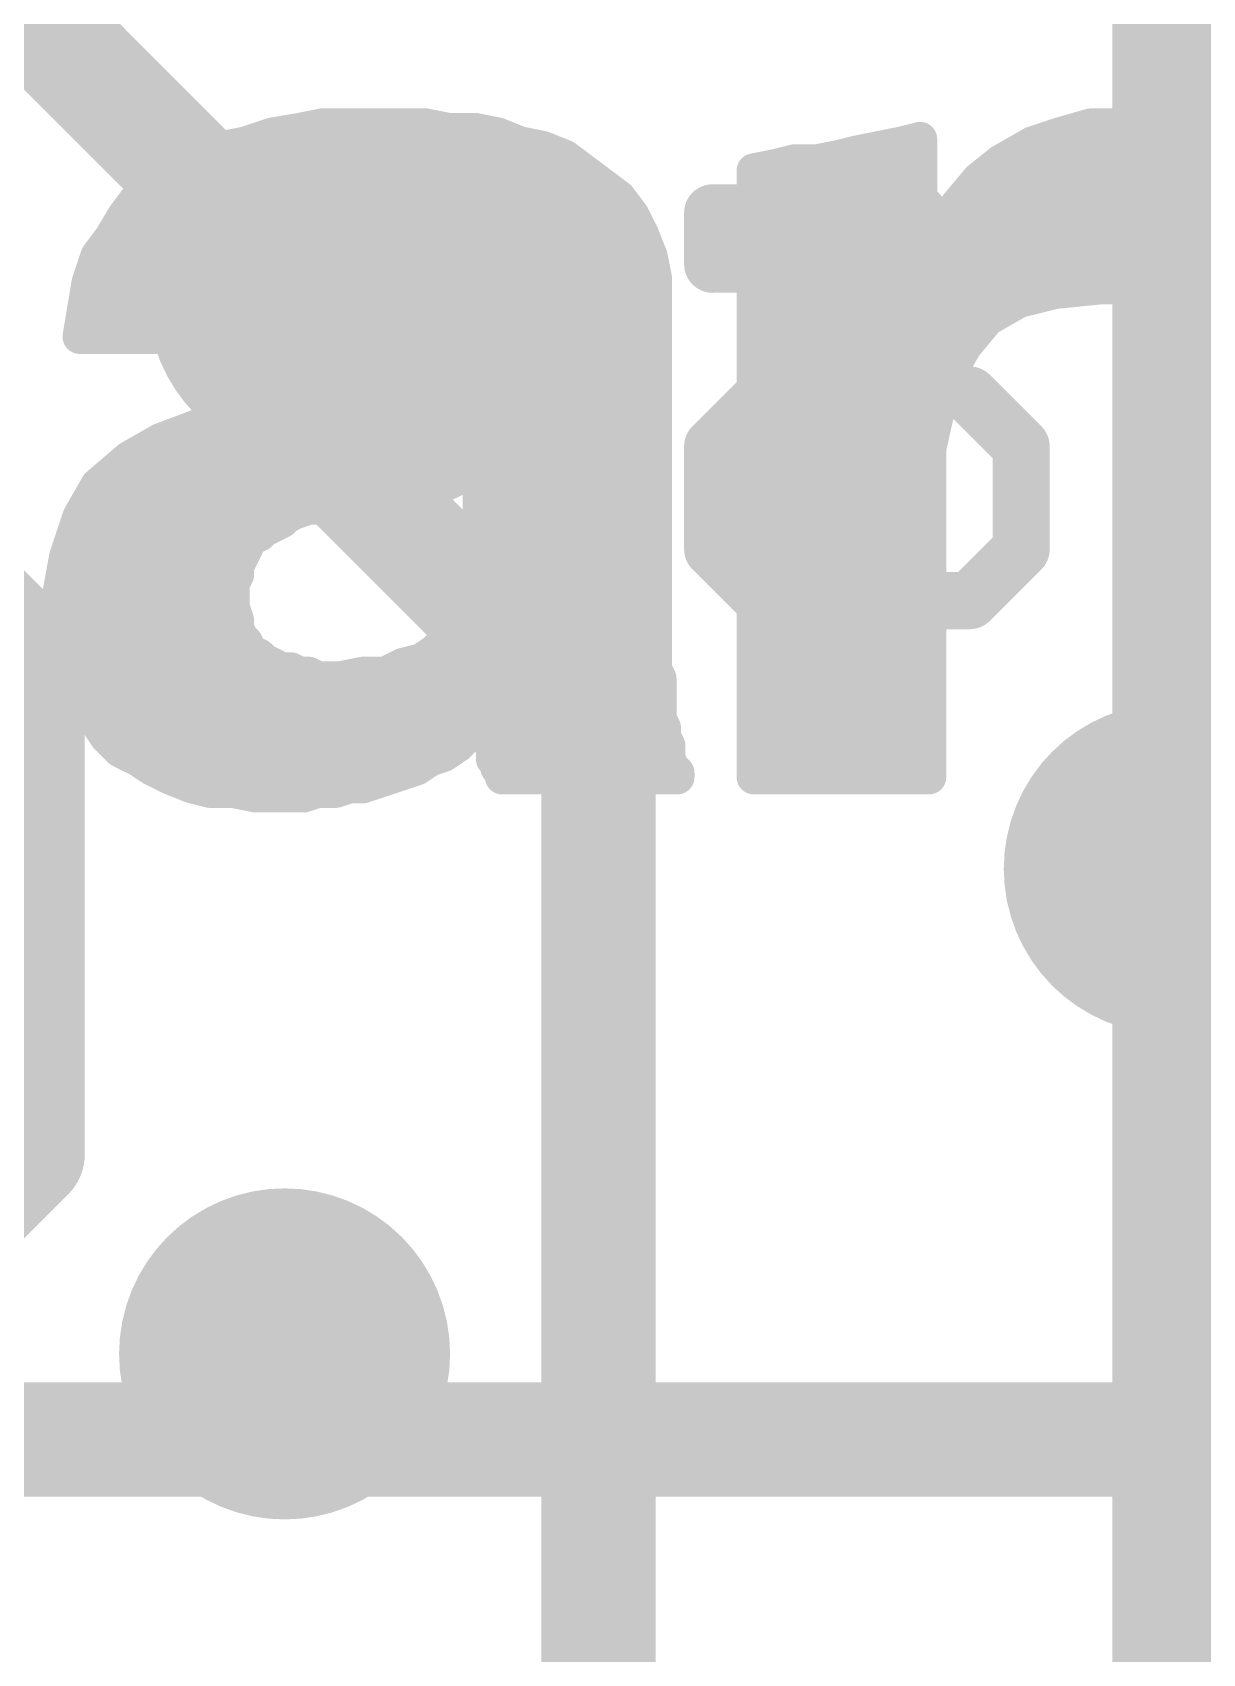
# Model space of a CAD drawing. Extents: x -0.5 to 61.7, y -0.1 to 16.6.
# Drawn here: x 37.158 to 39.762, y 4.921 to 8.528 of the extents above; entities that cross this region are included whole.
import ezdxf

# ---------------------------------------------------------------- set-up
doc = ezdxf.new("R2010")
doc.units = 0
for name, color, linetype in [('1', 12, 'CONTINUOUS'), ('16', 132, 'CONTINUOUS'), ('18', 110, 'CONTINUOUS'), ('21', 41, 'CONTINUOUS'), ('22', 40, 'CONTINUOUS')]:
    doc.layers.add(name, color=color, linetype=linetype)

# ---------------------------------------------------------------- blocks, each defined once
blk = doc.blocks.new('ROUNDV')
at = {"const_width": 0.5}
blk.add_lwpolyline([(0, -0.25, 1), (0, 0.25, 1), (0, -0.25)], format="xyb", dxfattribs=at)

msp = doc.modelspace()

# ---------------------------------------------------------------- linework, layer by layer
at = {"layer": '1', "const_width": 0.254}
for points in [[(39.6875, 12.065), (39.6875, 6.6675)], [(36.5125, 9.2075), (37.7825, 7.9375)], [(40.64, 5.3975), (32.385, 5.3975)]]:
    msp.add_lwpolyline(points, dxfattribs=at)
at = {"layer": '1', "const_width": 0.127}
for points in [[(37.7376, 7.8926, 1), (37.8274, 7.9824)], [(39.624, 6.6675, 1), (39.751, 6.6675)]]:
    msp.add_lwpolyline(points, format="xyb", dxfattribs=at)
at = {"layer": '16', "const_width": 0.254}
for points in [[(37.7825, 7.9375), (37.7825, 7.62)], [(37.7825, 7.62), (38.4175, 6.985)], [(36.9888, 7.3025), (37.1475, 7.1438)], [(37.1475, 7.1438), (37.1475, 6.0325)], [(38.4175, 6.985), (38.4175, 4.7625)], [(39.6875, 6.6675), (39.6875, 4.2545)], [(37.1475, 6.0325), (36.195, 5.08)]]:
    msp.add_lwpolyline(points, dxfattribs=at)
at = {"layer": '16', "const_width": 0.127}
for points in [[(37.846, 7.9375, 1), (37.719, 7.9375)], [(37.8274, 7.6649, 1), (37.7376, 7.5751)], [(37.719, 7.62, 1), (37.846, 7.62)], [(37.211, 7.1438, 1), (37.084, 7.1438)], [(37.1026, 7.0988, 1), (37.1924, 7.1887)], [(38.481, 6.985, 1), (38.354, 6.985)], [(38.3726, 6.9401, 1), (38.4624, 7.0299)], [(39.751, 6.6675, 1), (39.624, 6.6675)], [(37.1924, 5.9876, 1), (37.1026, 6.0774)], [(37.084, 6.0325, 1), (37.211, 6.0325)]]:
    msp.add_lwpolyline(points, format="xyb", dxfattribs=at)
at = {"layer": '21', "const_width": 0.0762}
for points in [[(37.633, 8.2809), (37.693, 8.3009)], [(37.693, 8.3009), (37.7529, 8.3109)], [(37.7223, 8.3058), (38.1684, 8.3058)], [(37.7529, 8.3109), (37.803, 8.3209)], [(37.803, 8.3209), (38.0329, 8.3209)], [(38.0329, 8.3209), (38.083, 8.3109)], [(38.083, 8.3109), (38.1429, 8.3109)], [(38.1429, 8.3109), (38.193, 8.3009)], [(38.193, 8.3009), (38.243, 8.2809)], [(39.383, 8.2809), (39.443, 8.3009)], [(39.443, 8.3009), (39.513, 8.3209)], [(39.4601, 8.3058), (39.673, 8.3058)], [(39.513, 8.3209), (39.653, 8.3209)], [(39.653, 8.3209), (39.663, 8.3109)], [(39.663, 8.3109), (39.673, 8.3109)], [(39.673, 8.3109), (39.673, 7.9509)], [(37.5329, 8.2509), (37.583, 8.2709)], [(37.583, 8.2709), (37.633, 8.2809)], [(38.243, 8.2809), (38.293, 8.2709)], [(38.293, 8.2709), (38.343, 8.2509)], [(38.953, 8.2509), (38.993, 8.2609)], [(38.993, 8.2609), (39.043, 8.2709)], [(39.043, 8.2709), (39.093, 8.2809)], [(39.093, 8.2809), (39.133, 8.2909)], [(39.133, 8.2909), (39.133, 8.0209)], [(39.313, 8.2409), (39.383, 8.2809)], [(37.483, 8.2209), (37.5329, 8.2509)], [(37.4975, 8.2296), (38.3713, 8.2296)], [(38.343, 8.2509), (38.383, 8.2209)], [(38.763, 8.2209), (38.813, 8.2309)], [(38.8065, 8.2296), (39.133, 8.2296)], [(38.813, 8.2309), (38.8529, 8.2409)], [(38.8529, 8.2409), (38.903, 8.2409)], [(38.903, 8.2409), (38.953, 8.2509)], [(39.263, 8.2009), (39.313, 8.2409)], [(39.2988, 8.2296), (39.673, 8.2296)], [(37.3929, 8.1609), (37.433, 8.1909)], [(37.433, 8.1909), (37.483, 8.2209)], [(38.383, 8.2209), (38.423, 8.1909)], [(38.423, 8.1909), (38.4629, 8.1609)], [(38.763, 8.0509), (38.763, 8.2209)], [(39.2129, 8.1409), (39.263, 8.2009)], [(37.363, 8.1209), (37.3929, 8.1609)], [(37.3873, 8.1534), (38.4686, 8.1534)], [(38.4629, 8.1609), (38.493, 8.1209)], [(38.763, 8.1534), (39.133, 8.1534)], [(39.2234, 8.1534), (39.673, 8.1534)], [(37.333, 8.0709), (37.363, 8.1209)], [(38.493, 8.1209), (38.513, 8.0809)], [(39.173, 8.0909), (39.2129, 8.1409)], [(37.3367, 8.0772), (38.5144, 8.0772)], [(38.513, 8.0809), (38.5329, 8.0309)], [(38.763, 8.0772), (39.133, 8.0772)], [(39.133, 8.0209), (39.173, 8.0909)], [(39.1651, 8.0772), (39.673, 8.0772)], [(37.303, 8.0309), (37.333, 8.0709)], [(37.803, 8.0509), (37.7829, 8.0409)], [(37.8229, 8.0609), (37.803, 8.0509)], [(38.0029, 8.0609), (37.8229, 8.0609)], [(38.023, 8.0509), (38.0029, 8.0609)], [(38.043, 8.0509), (38.023, 8.0509)], [(38.063, 8.0409), (38.043, 8.0509)], [(38.763, 6.8709), (38.763, 8.0509)], [(37.2829, 7.9709), (37.303, 8.0309)], [(37.723, 8.0109), (37.7129, 8.0009)], [(37.743, 8.0209), (37.723, 8.0109)], [(37.763, 8.0309), (37.743, 8.0209)], [(37.7829, 8.0409), (37.763, 8.0309)], [(38.083, 8.0309), (38.063, 8.0409)], [(38.1029, 8.0209), (38.083, 8.0309)], [(38.113, 8.0009), (38.1029, 8.0209)], [(38.5329, 8.0309), (38.543, 7.9809)], [(37.273, 7.9109), (37.2829, 7.9709)], [(37.293, 8.001), (37.7131, 8.001)], [(37.683, 7.9709), (37.673, 7.9509)], [(37.693, 7.9809), (37.683, 7.9709)], [(37.7129, 8.0009), (37.693, 7.9809)], [(38.1129, 8.001), (38.5389, 8.001)], [(38.123, 7.9909), (38.113, 8.0009)], [(38.133, 7.9709), (38.123, 7.9909)], [(38.1429, 7.9509), (38.133, 7.9709)], [(38.543, 7.9809), (38.543, 7.1109)], [(38.763, 8.001), (39.673, 8.001)], [(37.673, 7.9509), (37.663, 7.9209)], [(38.153, 7.9309), (38.1429, 7.9509)], [(39.433, 7.9509), (39.3529, 7.9309)], [(39.5329, 7.9609), (39.433, 7.9509)], [(39.6429, 7.9609), (39.5329, 7.9609)], [(39.663, 7.9509), (39.6429, 7.9609)], [(39.673, 7.9509), (39.663, 7.9509)], [(37.263, 7.8509), (37.273, 7.9109)], [(37.2753, 7.9248), (37.6643, 7.9248)], [(37.663, 7.9209), (37.653, 7.9009)], [(37.653, 7.9009), (37.653, 7.8509)], [(38.153, 7.8209), (38.153, 7.9309)], [(38.153, 7.9248), (38.543, 7.9248)], [(38.763, 7.9248), (39.3423, 7.9248)], [(39.3529, 7.9309), (39.2829, 7.8909)], [(39.2829, 7.8909), (39.233, 7.8309)], [(37.653, 7.8509), (37.263, 7.8509)], [(38.153, 7.8486), (38.543, 7.8486)], [(38.763, 7.8486), (39.2477, 7.8486)], [(39.233, 7.8309), (39.193, 7.7609)], [(38.123, 7.7809), (38.153, 7.8209)], [(38.0729, 7.7509), (38.123, 7.7809)], [(38.1088, 7.7724), (38.543, 7.7724)], [(38.763, 7.7724), (39.1995, 7.7724)], [(39.193, 7.7609), (39.173, 7.6909)], [(37.943, 7.7109), (38.013, 7.7309)], [(38.013, 7.7309), (38.0729, 7.7509)], [(37.6029, 7.6709), (37.693, 7.6809)], [(37.693, 7.6809), (37.7829, 7.6909)], [(37.773, 7.4709), (37.693, 7.6809)], [(37.693, 7.6809), (37.773, 7.4709)], [(37.7829, 7.6909), (37.873, 7.7009)], [(37.8306, 7.6962), (37.9466, 7.6962)], [(37.873, 7.7009), (37.943, 7.7109)], [(37.943, 7.7109), (37.993, 7.5109)], [(37.993, 7.5109), (37.943, 7.7109)], [(37.9466, 7.6962), (38.543, 7.6962)], [(38.763, 7.6962), (39.1745, 7.6962)], [(39.173, 7.6909), (39.153, 7.6009)], [(37.443, 7.6209), (37.523, 7.6509)], [(37.523, 7.6509), (37.6029, 7.6709)], [(37.373, 7.5809), (37.443, 7.6209)], [(37.4414, 7.62), (37.7161, 7.62)], [(37.7161, 7.62), (37.9657, 7.62)], [(37.9657, 7.62), (38.543, 7.62)], [(38.763, 7.62), (39.1572, 7.62)], [(37.303, 7.5209), (37.373, 7.5809)], [(39.153, 7.6009), (39.153, 6.8709)], [(37.3297, 7.5438), (37.7452, 7.5438)], [(37.7452, 7.5438), (37.9847, 7.5438)], [(37.9847, 7.5438), (38.1359, 7.5438)], [(38.113, 7.5409), (38.093, 7.5309)], [(38.133, 7.5409), (38.113, 7.5409)], [(38.1429, 7.5509), (38.133, 7.5409)], [(38.153, 7.5609), (38.1429, 7.5509)], [(38.153, 7.3309), (38.153, 7.5609)], [(38.153, 7.5438), (38.543, 7.5438)], [(38.763, 7.5438), (39.153, 7.5438)], [(37.263, 7.4509), (37.303, 7.5209)], [(37.953, 7.5009), (37.923, 7.4909)], [(37.973, 7.5009), (37.953, 7.5009)], [(37.993, 7.5109), (37.973, 7.5009)], [(38.0329, 7.5109), (37.993, 7.5109)], [(38.053, 7.5209), (38.0329, 7.5109)], [(38.0729, 7.5209), (38.053, 7.5209)], [(38.093, 7.5309), (38.0729, 7.5209)], [(37.2725, 7.4676), (37.763, 7.4676)], [(37.773, 7.4709), (37.743, 7.4609)], [(37.793, 7.4709), (37.773, 7.4709)], [(37.813, 7.4809), (37.793, 7.4709)], [(37.8529, 7.4809), (37.813, 7.4809)], [(37.883, 7.4909), (37.8529, 7.4809)], [(37.923, 7.4909), (37.883, 7.4909)], [(38.153, 7.4676), (38.543, 7.4676)], [(38.763, 7.4676), (39.153, 7.4676)], [(37.233, 7.3609), (37.263, 7.4509)], [(37.693, 7.4309), (37.673, 7.4209)], [(37.7129, 7.4409), (37.693, 7.4309)], [(37.723, 7.4509), (37.7129, 7.4409)], [(37.743, 7.4609), (37.723, 7.4509)], [(37.6429, 7.4009), (37.633, 7.3809)], [(37.663, 7.4109), (37.6429, 7.4009)], [(37.673, 7.4209), (37.663, 7.4109)], [(37.2129, 7.2509), (37.233, 7.3609)], [(37.2431, 7.3914), (37.6382, 7.3914)], [(37.623, 7.3609), (37.613, 7.3409)], [(37.633, 7.3809), (37.623, 7.3609)], [(38.153, 7.3914), (38.543, 7.3914)], [(38.763, 7.3914), (39.153, 7.3914)], [(37.613, 7.3209), (37.6029, 7.3009)], [(37.613, 7.3409), (37.613, 7.3209)], [(38.1429, 7.3009), (38.153, 7.3309)], [(37.2246, 7.3152), (37.6101, 7.3152)], [(37.6029, 7.3009), (37.6029, 7.2509)], [(38.133, 7.2809), (38.1429, 7.3009)], [(38.1477, 7.3152), (38.543, 7.3152)], [(38.763, 7.3152), (39.153, 7.3152)], [(37.223, 7.2009), (37.2129, 7.2509)], [(37.6029, 7.2509), (37.613, 7.2209)], [(38.113, 7.2209), (38.123, 7.2509)], [(38.123, 7.2509), (38.133, 7.2809)], [(37.2153, 7.239), (37.6069, 7.239)], [(37.613, 7.2209), (37.613, 7.2009)], [(38.093, 7.2009), (38.113, 7.2209)], [(38.119, 7.239), (38.543, 7.239)], [(38.763, 7.239), (39.153, 7.239)], [(37.223, 7.1509), (37.223, 7.2009)], [(37.613, 7.2009), (37.623, 7.1809)], [(37.623, 7.1809), (37.633, 7.1709)], [(38.0729, 7.1709), (38.093, 7.2009)], [(37.223, 7.1628), (37.637, 7.1628)], [(37.243, 7.1109), (37.223, 7.1509)], [(37.633, 7.1709), (37.6429, 7.1509)], [(37.6429, 7.1509), (37.663, 7.1409)], [(37.663, 7.1409), (37.673, 7.1309)], [(38.023, 7.1309), (38.053, 7.1509)], [(38.053, 7.1509), (38.0729, 7.1709)], [(38.0648, 7.1628), (38.543, 7.1628)], [(38.763, 7.1628), (39.153, 7.1628)], [(37.2529, 7.0609), (37.243, 7.1109)], [(37.673, 7.1309), (37.693, 7.1209)], [(37.693, 7.1209), (37.7129, 7.1109)], [(37.7129, 7.1109), (37.733, 7.1109)], [(37.733, 7.1109), (37.7529, 7.1009)], [(37.943, 7.1009), (37.983, 7.1209)], [(37.983, 7.1209), (38.023, 7.1309)], [(38.543, 7.1109), (38.553, 7.0909)], [(37.2478, 7.0866), (38.553, 7.0866)], [(37.7529, 7.1009), (37.773, 7.1009)], [(37.773, 7.1009), (37.793, 7.0909)], [(37.793, 7.0909), (37.843, 7.0909)], [(37.843, 7.0909), (37.8929, 7.1009)], [(37.8929, 7.1009), (37.943, 7.1009)], [(38.553, 7.0909), (38.553, 7.0009)], [(38.763, 7.0866), (39.153, 7.0866)], [(37.273, 7.0309), (37.2529, 7.0609)], [(37.303, 6.9909), (37.273, 7.0309)], [(37.2883, 7.0104), (38.1726, 7.0104)], [(38.173, 7.0109), (38.153, 6.9809)], [(38.173, 6.9509), (38.173, 7.0109)], [(38.173, 7.0104), (38.553, 7.0104)], [(38.553, 7.0009), (38.563, 6.9809)], [(38.763, 7.0104), (39.153, 7.0104)], [(37.3229, 6.9609), (37.303, 6.9909)], [(37.3529, 6.9309), (37.3229, 6.9609)], [(38.123, 6.9609), (38.1029, 6.9409)], [(38.153, 6.9809), (38.123, 6.9609)], [(38.563, 6.9809), (38.563, 6.9609)], [(38.563, 6.9609), (38.5729, 6.9409)], [(37.3497, 6.9342), (38.0929, 6.9342)], [(37.3929, 6.9109), (37.3529, 6.9309)], [(38.1029, 6.9409), (38.0729, 6.9209)], [(38.183, 6.9409), (38.173, 6.9509)], [(38.183, 6.9109), (38.183, 6.9409)], [(38.183, 6.9342), (38.5729, 6.9342)], [(38.5729, 6.9409), (38.5729, 6.9109)], [(38.763, 6.9342), (39.153, 6.9342)], [(37.423, 6.8909), (37.3929, 6.9109)], [(37.4629, 6.8709), (37.423, 6.8909)], [(38.013, 6.8909), (37.983, 6.8809)], [(38.043, 6.9109), (38.013, 6.8909)], [(38.0729, 6.9209), (38.043, 6.9109)], [(38.193, 6.9009), (38.183, 6.9109)], [(38.193, 6.8909), (38.193, 6.9009)], [(38.203, 6.8809), (38.193, 6.8909)], [(38.5729, 6.9109), (38.583, 6.8909)], [(38.583, 6.8909), (38.593, 6.8809)], [(37.513, 6.8509), (37.4629, 6.8709)], [(37.4952, 6.858), (37.9143, 6.858)], [(37.553, 6.8409), (37.513, 6.8509)], [(37.863, 6.8509), (37.833, 6.8409)], [(37.8929, 6.8509), (37.863, 6.8509)], [(37.923, 6.8609), (37.8929, 6.8509)], [(37.953, 6.8709), (37.923, 6.8609)], [(37.983, 6.8809), (37.953, 6.8709)], [(38.203, 6.8709), (38.203, 6.8809)], [(38.593, 6.8709), (38.203, 6.8709)], [(38.593, 6.8809), (38.593, 6.8709)], [(39.153, 6.8709), (38.763, 6.8709)], [(37.6029, 6.8409), (37.553, 6.8409)], [(37.653, 6.8309), (37.6029, 6.8409)], [(37.763, 6.8309), (37.653, 6.8309)], [(37.793, 6.8409), (37.763, 6.8309)], [(37.833, 6.8409), (37.793, 6.8409)]]:
    msp.add_lwpolyline(points, dxfattribs=at)
at = {"layer": '21', "const_width": 0.0381}
for points in [[(37.6898, 8.3197, 1), (37.6961, 8.2821)], [(37.699, 8.2828, 1), (37.6869, 8.319)], [(37.7223, 8.3248, 1), (37.7223, 8.2867)], [(37.7492, 8.3296, 1), (37.7567, 8.2922)], [(37.7561, 8.2921, 1), (37.7498, 8.3297)], [(37.803, 8.3399, 1), (37.803, 8.3018)], [(37.8067, 8.3022, 1), (37.7992, 8.3396)], [(38.0367, 8.3396, 1), (38.0292, 8.3022)], [(38.0329, 8.3018, 1), (38.0329, 8.3399)], [(38.083, 8.33, 1), (38.083, 8.2919)], [(38.0792, 8.2922, 1), (38.0867, 8.3296)], [(38.1467, 8.3296, 1), (38.1392, 8.2922)], [(38.1429, 8.2919, 1), (38.1429, 8.33)], [(38.1684, 8.2867, 1), (38.1684, 8.3248)], [(38.2, 8.3186, 1), (38.1859, 8.2832)], [(38.1892, 8.2822, 1), (38.1967, 8.3196)], [(39.4377, 8.3192, 1), (39.4482, 8.2826)], [(39.449, 8.2828, 1), (39.4369, 8.319)], [(39.4601, 8.3248, 1), (39.4601, 8.2867)], [(39.513, 8.3399, 1), (39.513, 8.3018)], [(39.5182, 8.3026, 1), (39.5077, 8.3392)], [(39.6664, 8.3344, 1), (39.6395, 8.3074)], [(39.663, 8.33, 1), (39.663, 8.2919)], [(39.6495, 8.2974, 1), (39.6764, 8.3244)], [(39.653, 8.3018, 1), (39.653, 8.3399)], [(39.692, 8.3109, 1), (39.6539, 8.3109)], [(39.673, 8.2919, 1), (39.673, 8.33)], [(39.673, 8.2867, 1), (39.673, 8.3248)], [(37.5792, 8.2896, 1), (37.5867, 8.2522)], [(37.59, 8.2532, 1), (37.5759, 8.2886)], [(37.6269, 8.299, 1), (37.639, 8.2628)], [(37.6367, 8.2622, 1), (37.6292, 8.2996)], [(38.2467, 8.2996, 1), (38.2392, 8.2622)], [(38.2359, 8.2632, 1), (38.25, 8.2986)], [(38.3, 8.2886, 1), (38.2859, 8.2532)], [(38.2892, 8.2522, 1), (38.2967, 8.2896)], [(38.9892, 8.2796, 1), (38.9967, 8.2422)], [(38.9976, 8.2424, 1), (38.9883, 8.2794)], [(39.0392, 8.2896, 1), (39.0467, 8.2522)], [(39.0467, 8.2522, 1), (39.0392, 8.2896)], [(39.0883, 8.2994, 1), (39.0976, 8.2624)], [(39.0967, 8.2622, 1), (39.0892, 8.2996)], [(39.152, 8.2909, 1), (39.1139, 8.2909)], [(39.1376, 8.2724, 1), (39.1283, 8.3094)], [(39.3769, 8.299, 1), (39.389, 8.2628)], [(39.3924, 8.2644, 1), (39.3735, 8.2974)], [(37.4975, 8.2486, 1), (37.4975, 8.2105)], [(37.5259, 8.2686, 1), (37.54, 8.2332)], [(37.5428, 8.2346, 1), (37.5231, 8.2672)], [(38.3544, 8.2661, 1), (38.3315, 8.2357)], [(38.3359, 8.2332, 1), (38.35, 8.2686)], [(38.3713, 8.2105, 1), (38.3713, 8.2486)], [(38.8065, 8.2486, 1), (38.8065, 8.2105)], [(38.8083, 8.2494, 1), (38.8176, 8.2124)], [(38.8167, 8.2122, 1), (38.8092, 8.2496)], [(38.8529, 8.2599, 1), (38.8529, 8.2218)], [(38.8576, 8.2224, 1), (38.8483, 8.2594)], [(38.8992, 8.2596, 1), (38.9067, 8.2222)], [(38.903, 8.2218, 1), (38.903, 8.2599)], [(38.9483, 8.2694, 1), (38.9576, 8.2324)], [(38.9567, 8.2322, 1), (38.9492, 8.2696)], [(39.133, 8.2105, 1), (39.133, 8.2486)], [(39.2988, 8.2486, 1), (39.2988, 8.2105)], [(39.3035, 8.2574, 1), (39.3224, 8.2244)], [(39.3249, 8.226, 1), (39.301, 8.2558)], [(39.673, 8.2105, 1), (39.673, 8.2486)], [(37.4231, 8.2072, 1), (37.4428, 8.1746)], [(37.4444, 8.1757, 1), (37.4215, 8.2061)], [(37.4731, 8.2372, 1), (37.4928, 8.2046)], [(37.4928, 8.2046, 1), (37.4731, 8.2372)], [(38.3944, 8.2361, 1), (38.3715, 8.2057)], [(38.3715, 8.2057, 1), (38.3944, 8.2361)], [(38.4344, 8.2061, 1), (38.4115, 8.1757)], [(38.4115, 8.1757, 1), (38.4344, 8.2061)], [(38.782, 8.2209, 1), (38.7439, 8.2209)], [(38.7592, 8.2396, 1), (38.7667, 8.2022)], [(39.251, 8.2158, 1), (39.2749, 8.186)], [(39.2776, 8.1887, 1), (39.2483, 8.2131)], [(37.3873, 8.1724, 1), (37.3873, 8.1343)], [(37.3815, 8.1761, 1), (37.4044, 8.1457)], [(37.4082, 8.1495, 1), (37.3777, 8.1723)], [(38.4782, 8.1723, 1), (38.4477, 8.1495)], [(38.4515, 8.1457, 1), (38.4744, 8.1761)], [(38.4686, 8.1343, 1), (38.4686, 8.1724)], [(38.763, 8.1724, 1), (38.763, 8.1343)], [(39.133, 8.1343, 1), (39.133, 8.1724)], [(39.2234, 8.1724, 1), (39.2234, 8.1343)], [(39.673, 8.1343, 1), (39.673, 8.1724)], [(37.3793, 8.1111, 1), (37.3466, 8.1307)], [(38.51, 8.1294, 1), (38.4759, 8.1124)], [(39.1983, 8.1531, 1), (39.2276, 8.1287)], [(39.2278, 8.129, 1), (39.1981, 8.1528)], [(37.3367, 8.0963, 1), (37.3367, 8.0582)], [(37.3477, 8.1323, 1), (37.3782, 8.1095)], [(38.4777, 8.1095, 1), (38.5082, 8.1323)], [(38.5306, 8.088, 1), (38.4953, 8.0738)], [(38.5144, 8.0582, 1), (38.5144, 8.0963)], [(38.763, 8.0963, 1), (38.763, 8.0582)], [(39.133, 8.0582, 1), (39.133, 8.0963)], [(39.1651, 8.0963, 1), (39.1651, 8.0582)], [(39.1581, 8.1028, 1), (39.1878, 8.079)], [(39.1895, 8.0814, 1), (39.1564, 8.1004)], [(39.673, 8.0582, 1), (39.673, 8.0963)], [(37.3166, 8.0807, 1), (37.3493, 8.0611)], [(37.3482, 8.0595, 1), (37.3177, 8.0823)], [(37.7944, 8.0679, 1), (37.8115, 8.0339)], [(37.8115, 8.0339, 1), (37.7944, 8.0679)], [(37.8229, 8.08, 1), (37.8229, 8.0419)], [(37.8315, 8.0439, 1), (37.8144, 8.0779)], [(38.0115, 8.0779, 1), (37.9944, 8.0439)], [(38.0029, 8.0419, 1), (38.0029, 8.08)], [(38.023, 8.07, 1), (38.023, 8.0319)], [(38.0144, 8.0339, 1), (38.0315, 8.0679)], [(38.0515, 8.0679, 1), (38.0344, 8.0339)], [(38.043, 8.0319, 1), (38.043, 8.07)], [(38.4959, 8.0724, 1), (38.53, 8.0894)], [(38.782, 8.0509, 1), (38.7439, 8.0509)], [(37.2877, 8.0423, 1), (37.3182, 8.0195)], [(37.321, 8.0249, 1), (37.2849, 8.0369)], [(37.7144, 8.0279, 1), (37.7315, 7.9939)], [(37.7364, 7.9974, 1), (37.7095, 8.0244)], [(37.7344, 8.0379, 1), (37.7515, 8.0039)], [(37.7515, 8.0039, 1), (37.7344, 8.0379)], [(37.7544, 8.0479, 1), (37.7715, 8.0139)], [(37.7715, 8.0139, 1), (37.7544, 8.0479)], [(37.7744, 8.0579, 1), (37.7915, 8.0239)], [(37.7915, 8.0239, 1), (37.7744, 8.0579)], [(38.0715, 8.0579, 1), (38.0544, 8.0239)], [(38.0544, 8.0239, 1), (38.0715, 8.0579)], [(38.0915, 8.0479, 1), (38.0744, 8.0139)], [(38.0744, 8.0139, 1), (38.0915, 8.0479)], [(38.12, 8.0294, 1), (38.0859, 8.0124)], [(38.0944, 8.0039, 1), (38.1115, 8.0379)], [(38.5516, 8.0346, 1), (38.5143, 8.0272)], [(38.5153, 8.0238, 1), (38.5506, 8.038)], [(38.7439, 8.0509, 1), (38.782, 8.0509)], [(39.1164, 8.0304, 1), (39.1495, 8.0114)], [(37.3017, 7.9678, 1), (37.2642, 7.974)], [(37.293, 8.0201, 1), (37.293, 7.982)], [(37.7, 7.9624, 1), (37.6659, 7.9794)], [(37.6795, 7.9944, 1), (37.7064, 7.9674)], [(37.7064, 7.9674, 1), (37.6795, 7.9944)], [(37.6995, 8.0144, 1), (37.7264, 7.9874)], [(37.7264, 7.9874, 1), (37.6995, 8.0144)], [(37.7131, 7.982, 1), (37.7131, 8.0201)], [(38.1129, 8.0201, 1), (38.1129, 7.982)], [(38.1264, 8.0144, 1), (38.0995, 7.9874)], [(38.0959, 7.9924, 1), (38.13, 8.0094)], [(38.14, 7.9994, 1), (38.1059, 7.9824)], [(38.1095, 7.9774, 1), (38.1364, 8.0044)], [(38.15, 7.9794, 1), (38.1159, 7.9624)], [(38.562, 7.9809, 1), (38.5239, 7.9809)], [(38.5389, 7.982, 1), (38.5389, 8.0201)], [(38.763, 8.0201, 1), (38.763, 7.982)], [(39.1139, 8.0209, 1), (39.152, 8.0209)], [(39.673, 7.982, 1), (39.673, 8.0201)], [(37.2649, 7.9769, 1), (37.301, 7.9649)], [(37.6559, 7.9594, 1), (37.69, 7.9424)], [(37.691, 7.9449, 1), (37.6549, 7.9569)], [(37.6695, 7.9844, 1), (37.6964, 7.9574)], [(38.1159, 7.9624, 1), (38.15, 7.9794)], [(38.16, 7.9594, 1), (38.1259, 7.9424)], [(38.1259, 7.9424, 1), (38.16, 7.9594)], [(38.5243, 7.9772, 1), (38.5616, 7.9846)], [(39.4311, 7.9699, 1), (39.4348, 7.9319)], [(39.4376, 7.9324, 1), (39.4283, 7.9694)], [(39.5329, 7.98, 1), (39.5329, 7.9419)], [(39.5348, 7.9419, 1), (39.5311, 7.9799)], [(39.6515, 7.9779, 1), (39.6344, 7.9439)], [(39.6429, 7.9419, 1), (39.6429, 7.98)], [(39.663, 7.97, 1), (39.663, 7.9319)], [(39.6544, 7.9339, 1), (39.6715, 7.9679)], [(39.673, 7.9319, 1), (39.673, 7.97)], [(37.2917, 7.9078, 1), (37.2542, 7.914)], [(37.2753, 7.9439, 1), (37.2753, 7.9058)], [(37.672, 7.9009, 1), (37.6339, 7.9009)], [(37.6449, 7.9269, 1), (37.681, 7.9149)], [(37.68, 7.9124, 1), (37.6459, 7.9294)], [(37.6643, 7.9058, 1), (37.6643, 7.9439)], [(38.172, 7.9309, 1), (38.1339, 7.9309)], [(38.153, 7.9439, 1), (38.153, 7.9058)], [(38.1359, 7.9224, 1), (38.17, 7.9394)], [(38.543, 7.9058, 1), (38.543, 7.9439)], [(38.763, 7.9439, 1), (38.763, 7.9058)], [(39.3483, 7.9494, 1), (39.3576, 7.9124)], [(39.3423, 7.9058, 1), (39.3423, 7.9439)], [(39.3624, 7.9144, 1), (39.3435, 7.9474)], [(39.6539, 7.9509, 1), (39.692, 7.9509)], [(37.2542, 7.914, 1), (37.2917, 7.9078)], [(37.6359, 7.9094, 1), (37.67, 7.8924)], [(39.2735, 7.9074, 1), (39.2924, 7.8744)], [(39.2976, 7.8787, 1), (39.2683, 7.9031)], [(37.263, 7.87, 1), (37.263, 7.8319)], [(37.2442, 7.854, 1), (37.2817, 7.8478)], [(37.6339, 7.8509, 1), (37.672, 7.8509)], [(37.653, 7.8319, 1), (37.653, 7.87)], [(38.153, 7.8677, 1), (38.153, 7.8296)], [(38.543, 7.8296, 1), (38.543, 7.8677)], [(38.763, 7.8677, 1), (38.763, 7.8296)], [(39.2495, 7.8214, 1), (39.2164, 7.8404)], [(39.2477, 7.8296, 1), (39.2477, 7.8677)], [(38.1339, 7.8209, 1), (38.172, 7.8209)], [(38.1682, 7.8095, 1), (38.1377, 7.8323)], [(39.2183, 7.8431, 1), (39.2476, 7.8187)], [(38.1088, 7.7915, 1), (38.1088, 7.7534)], [(38.1077, 7.7923, 1), (38.1382, 7.7695)], [(38.1328, 7.7646, 1), (38.1131, 7.7972)], [(38.543, 7.7534, 1), (38.543, 7.7915)], [(38.763, 7.7915, 1), (38.763, 7.7534)], [(39.2113, 7.7557, 1), (39.1746, 7.7661)], [(39.1995, 7.7534, 1), (39.1995, 7.7915)], [(38.0069, 7.749, 1), (38.019, 7.7128)], [(38.0182, 7.7126, 1), (38.0077, 7.7492)], [(38.0631, 7.7672, 1), (38.0828, 7.7346)], [(38.079, 7.7328, 1), (38.0669, 7.769)], [(39.1764, 7.7704, 1), (39.2095, 7.7514)], [(37.7108, 7.6877, 1), (37.6751, 7.6741)], [(37.7108, 7.6877, 1), (37.6751, 7.6741)], [(37.6908, 7.6998, 1), (37.6951, 7.662)], [(37.6951, 7.662, 1), (37.6908, 7.6998)], [(37.7808, 7.7098, 1), (37.7851, 7.672)], [(37.7851, 7.672, 1), (37.7808, 7.7098)], [(37.8306, 7.7153, 1), (37.8306, 7.6772)], [(37.8703, 7.7198, 1), (37.8756, 7.682)], [(37.8751, 7.682, 1), (37.8708, 7.7198)], [(37.9614, 7.7155, 1), (37.9245, 7.7063)], [(37.9614, 7.7155, 1), (37.9245, 7.7063)], [(37.9377, 7.7292, 1), (37.9482, 7.6926)], [(37.9466, 7.7153, 1), (37.9466, 7.6772)], [(37.9456, 7.692, 1), (37.9403, 7.7298)], [(37.9466, 7.6772, 1), (37.9466, 7.7153)], [(38.543, 7.6772, 1), (38.543, 7.7153)], [(38.763, 7.7153, 1), (38.763, 7.6772)], [(39.1915, 7.6868, 1), (39.1544, 7.695)], [(39.1745, 7.6772, 1), (39.1745, 7.7153)], [(37.5183, 7.6694, 1), (37.5276, 7.6324)], [(37.5296, 7.6331, 1), (37.5163, 7.6687)], [(37.6008, 7.6898, 1), (37.6051, 7.652)], [(37.6076, 7.6524, 1), (37.5983, 7.6894)], [(39.1546, 7.6961, 1), (39.1913, 7.6857)], [(37.4414, 7.6391, 1), (37.4414, 7.601)], [(37.4363, 7.6387, 1), (37.4496, 7.6031)], [(37.4524, 7.6044, 1), (37.4335, 7.6374)], [(37.7161, 7.6391, 1), (37.7161, 7.601)], [(37.7161, 7.601, 1), (37.7161, 7.6391)], [(37.9657, 7.6391, 1), (37.9657, 7.601)], [(37.9657, 7.601, 1), (37.9657, 7.6391)], [(38.543, 7.601, 1), (38.543, 7.6391)], [(38.763, 7.6391, 1), (38.763, 7.601)], [(39.1572, 7.601, 1), (39.1572, 7.6391)], [(37.3635, 7.5974, 1), (37.3824, 7.5644)], [(37.3853, 7.5664, 1), (37.3606, 7.5954)], [(39.172, 7.6009, 1), (39.1339, 7.6009)], [(39.1344, 7.605, 1), (39.1715, 7.5968)], [(37.3297, 7.5629, 1), (37.3297, 7.5248)], [(37.7452, 7.5629, 1), (37.7452, 7.5248)], [(37.7452, 7.5248, 1), (37.7452, 7.5629)], [(37.9847, 7.5629, 1), (37.9847, 7.5248)], [(37.9847, 7.5248, 1), (37.9847, 7.5629)], [(38.113, 7.56, 1), (38.113, 7.5219)], [(38.1215, 7.5239, 1), (38.1044, 7.5579)], [(38.1295, 7.5644, 1), (38.1564, 7.5374)], [(38.1564, 7.5374, 1), (38.1295, 7.5644)], [(38.133, 7.5219, 1), (38.133, 7.56)], [(38.172, 7.5609, 1), (38.1339, 7.5609)], [(38.153, 7.5629, 1), (38.153, 7.5248)], [(38.1359, 7.5248, 1), (38.1359, 7.5629)], [(38.1664, 7.5474, 1), (38.1395, 7.5744)], [(38.543, 7.5248, 1), (38.543, 7.5629)], [(38.763, 7.5629, 1), (38.763, 7.5248)], [(39.153, 7.5248, 1), (39.153, 7.5629)], [(37.2906, 7.5354, 1), (37.3153, 7.5064)], [(37.3195, 7.5114, 1), (37.2864, 7.5304)], [(37.953, 7.52, 1), (37.953, 7.4819)], [(37.959, 7.4828, 1), (37.9469, 7.519)], [(37.973, 7.4819, 1), (37.973, 7.52)], [(37.993, 7.53, 1), (37.993, 7.4919)], [(38.0015, 7.4939, 1), (37.9844, 7.5279)], [(38.0244, 7.5279, 1), (38.0415, 7.4939)], [(38.0329, 7.4919, 1), (38.0329, 7.53)], [(38.053, 7.54, 1), (38.053, 7.5019)], [(38.0615, 7.5039, 1), (38.0444, 7.5379)], [(38.0644, 7.5379, 1), (38.0815, 7.5039)], [(38.0729, 7.5019, 1), (38.0729, 7.54)], [(38.0844, 7.5479, 1), (38.1015, 7.5139)], [(38.1015, 7.5139, 1), (38.0844, 7.5479)], [(38.1195, 7.5544, 1), (38.1464, 7.5274)], [(37.2725, 7.4867, 1), (37.2725, 7.4486)], [(37.773, 7.49, 1), (37.773, 7.4519)], [(37.763, 7.4486, 1), (37.763, 7.4867)], [(37.779, 7.4528, 1), (37.7669, 7.489)], [(37.7844, 7.4879, 1), (37.8015, 7.4539)], [(37.793, 7.4519, 1), (37.793, 7.49)], [(37.813, 7.5, 1), (37.813, 7.4619)], [(37.8215, 7.4639, 1), (37.8044, 7.4979)], [(37.8469, 7.499, 1), (37.859, 7.4628)], [(37.8529, 7.4619, 1), (37.8529, 7.5)], [(37.883, 7.51, 1), (37.883, 7.4719)], [(37.889, 7.4728, 1), (37.8769, 7.509)], [(37.9169, 7.509, 1), (37.929, 7.4728)], [(37.923, 7.4719, 1), (37.923, 7.51)], [(37.9644, 7.5179, 1), (37.9815, 7.4839)], [(37.9745, 7.5063, 1), (38.0114, 7.5155)], [(37.9745, 7.5063, 1), (38.0114, 7.5155)], [(38.153, 7.4867, 1), (38.153, 7.4486)], [(38.543, 7.4486, 1), (38.543, 7.4867)], [(38.763, 7.4867, 1), (38.763, 7.4486)], [(39.153, 7.4486, 1), (39.153, 7.4867)], [(37.2464, 7.4604, 1), (37.2795, 7.4414)], [(37.281, 7.4449, 1), (37.2449, 7.4569)], [(37.6844, 7.4479, 1), (37.7015, 7.4139)], [(37.7015, 7.4139, 1), (37.6844, 7.4479)], [(37.6995, 7.4544, 1), (37.7264, 7.4274)], [(37.7144, 7.4679, 1), (37.7315, 7.4339)], [(37.7215, 7.4239, 1), (37.7044, 7.4579)], [(37.7364, 7.4374, 1), (37.7095, 7.4644)], [(37.7369, 7.479, 1), (37.749, 7.4428)], [(37.7515, 7.4439, 1), (37.7344, 7.4779)], [(37.7551, 7.4641, 1), (37.7908, 7.4777)], [(37.7551, 7.4641, 1), (37.7908, 7.4777)], [(37.6344, 7.4179, 1), (37.6515, 7.3839)], [(37.66, 7.3924, 1), (37.6259, 7.4094)], [(37.6495, 7.4244, 1), (37.6764, 7.3974)], [(37.6644, 7.4379, 1), (37.6815, 7.4039)], [(37.6715, 7.3939, 1), (37.6544, 7.4279)], [(37.6864, 7.4074, 1), (37.6595, 7.4344)], [(37.2517, 7.3575, 1), (37.2142, 7.3643)], [(37.2431, 7.4104, 1), (37.2431, 7.3723)], [(37.64, 7.3524, 1), (37.6059, 7.3694)], [(37.6159, 7.3894, 1), (37.65, 7.3724)], [(37.65, 7.3724, 1), (37.6159, 7.3894)], [(37.6382, 7.3723, 1), (37.6382, 7.4104)], [(38.153, 7.4104, 1), (38.153, 7.3723)], [(38.543, 7.3723, 1), (38.543, 7.4104)], [(38.763, 7.4104, 1), (38.763, 7.3723)], [(39.153, 7.3723, 1), (39.153, 7.4104)], [(37.2149, 7.3669, 1), (37.251, 7.3549)], [(37.632, 7.3409, 1), (37.5939, 7.3409)], [(37.5959, 7.3494, 1), (37.63, 7.3324)], [(37.63, 7.3124, 1), (37.5959, 7.3294)], [(37.6059, 7.3694, 1), (37.64, 7.3524)], [(38.171, 7.3249, 1), (38.1349, 7.3369)], [(37.2246, 7.3342, 1), (37.2246, 7.2961)], [(37.622, 7.3009, 1), (37.5839, 7.3009)], [(37.5859, 7.3094, 1), (37.62, 7.2924)], [(37.5939, 7.3209, 1), (37.632, 7.3209)], [(37.6101, 7.2961, 1), (37.6101, 7.3342)], [(38.1249, 7.3069, 1), (38.161, 7.2949)], [(38.16, 7.2924, 1), (38.1259, 7.3094)], [(38.1477, 7.3342, 1), (38.1477, 7.2961)], [(38.1339, 7.3309, 1), (38.172, 7.3309)], [(38.543, 7.2961, 1), (38.543, 7.3342)], [(38.763, 7.3342, 1), (38.763, 7.2961)], [(39.153, 7.2961, 1), (39.153, 7.3342)], [(37.2316, 7.2546, 1), (37.1943, 7.2472)], [(37.621, 7.2569, 1), (37.5849, 7.2449)], [(38.141, 7.2449, 1), (38.1049, 7.2569)], [(38.1159, 7.2894, 1), (38.15, 7.2724)], [(38.151, 7.2749, 1), (38.1149, 7.2869)], [(37.1942, 7.2543, 1), (37.2317, 7.2475)], [(37.2153, 7.2581, 1), (37.2153, 7.22)], [(37.5839, 7.2509, 1), (37.622, 7.2509)], [(37.632, 7.2209, 1), (37.5939, 7.2209)], [(37.6069, 7.22, 1), (37.6069, 7.2581)], [(38.1264, 7.2074, 1), (38.0995, 7.2344)], [(38.119, 7.2581, 1), (38.119, 7.22)], [(38.1049, 7.2569, 1), (38.141, 7.2449)], [(38.543, 7.22, 1), (38.543, 7.2581)], [(38.763, 7.2581, 1), (38.763, 7.22)], [(39.153, 7.22, 1), (39.153, 7.2581)], [(37.242, 7.2009, 1), (37.2039, 7.2009)], [(37.2043, 7.1972, 1), (37.2416, 7.2046)], [(37.63, 7.2094, 1), (37.5959, 7.1924)], [(37.5939, 7.2009, 1), (37.632, 7.2009)], [(37.5949, 7.2149, 1), (37.631, 7.2269)], [(37.6364, 7.1944, 1), (37.6095, 7.1674)], [(38.0795, 7.2144, 1), (38.1064, 7.1874)], [(38.1088, 7.1903, 1), (38.0771, 7.2115)], [(38.0949, 7.2269, 1), (38.131, 7.2149)], [(37.24, 7.1594, 1), (37.2059, 7.1424)], [(37.223, 7.1819, 1), (37.223, 7.1438)], [(37.6059, 7.1724, 1), (37.64, 7.1894)], [(37.65, 7.1794, 1), (37.6159, 7.1624)], [(37.6195, 7.1574, 1), (37.6464, 7.1844)], [(37.6515, 7.1679, 1), (37.6344, 7.1339)], [(37.6259, 7.1424, 1), (37.66, 7.1594)], [(37.637, 7.1438, 1), (37.637, 7.1819)], [(37.6764, 7.1544, 1), (37.6495, 7.1274)], [(38.0395, 7.1644, 1), (38.0664, 7.1374)], [(38.0635, 7.135, 1), (38.0424, 7.1668)], [(38.0648, 7.1819, 1), (38.0648, 7.1438)], [(38.0571, 7.1815, 1), (38.0888, 7.1603)], [(38.0864, 7.1574, 1), (38.0595, 7.1844)], [(38.543, 7.1438, 1), (38.543, 7.1819)], [(38.763, 7.1819, 1), (38.763, 7.1438)], [(39.153, 7.1438, 1), (39.153, 7.1819)], [(37.2039, 7.1509, 1), (37.242, 7.1509)], [(37.2616, 7.1146, 1), (37.2243, 7.1072)], [(37.6815, 7.1479, 1), (37.6644, 7.1139)], [(37.6544, 7.1239, 1), (37.6715, 7.1579)], [(37.6595, 7.1174, 1), (37.6864, 7.1444)], [(37.7015, 7.1379, 1), (37.6844, 7.1039)], [(37.6844, 7.1039, 1), (37.7015, 7.1379)], [(37.7129, 7.13, 1), (37.7129, 7.0918)], [(37.7044, 7.0939, 1), (37.7215, 7.1279)], [(37.7415, 7.1279, 1), (37.7244, 7.0939)], [(37.733, 7.0918, 1), (37.733, 7.13)], [(37.9783, 7.1394, 1), (37.9876, 7.1024)], [(37.9915, 7.1039, 1), (37.9744, 7.1379)], [(38.0124, 7.1468, 1), (38.0335, 7.115)], [(38.0276, 7.1124, 1), (38.0183, 7.1494)], [(38.56, 7.1194, 1), (38.5259, 7.1024)], [(37.2259, 7.1024, 1), (37.26, 7.1194)], [(37.2478, 7.1057, 1), (37.2478, 7.0676)], [(37.7529, 7.12, 1), (37.7529, 7.0819)], [(37.7444, 7.0839, 1), (37.7615, 7.1179)], [(37.7815, 7.1179, 1), (37.7644, 7.0839)], [(37.773, 7.0819, 1), (37.773, 7.12)], [(37.793, 7.11, 1), (37.793, 7.0719)], [(37.7844, 7.0739, 1), (37.8015, 7.1079)], [(37.8392, 7.1096, 1), (37.8467, 7.0722)], [(37.843, 7.0719, 1), (37.843, 7.11)], [(37.8929, 7.12, 1), (37.8929, 7.0819)], [(37.8967, 7.0822, 1), (37.8892, 7.1196)], [(37.9344, 7.1179, 1), (37.9515, 7.0839)], [(37.943, 7.0819, 1), (37.943, 7.12)], [(38.5239, 7.1109, 1), (38.562, 7.1109)], [(38.572, 7.0909, 1), (38.5339, 7.0909)], [(38.5359, 7.0824, 1), (38.57, 7.0994)], [(38.553, 7.0676, 1), (38.553, 7.1057)], [(38.763, 7.1057, 1), (38.763, 7.0676)], [(39.153, 7.0676, 1), (39.153, 7.1057)], [(37.2688, 7.0715, 1), (37.2371, 7.0503)], [(37.2343, 7.0572, 1), (37.2716, 7.0646)], [(37.2882, 7.0423, 1), (37.2577, 7.0195)], [(37.2571, 7.0203, 1), (37.2888, 7.0415)], [(37.2883, 7.0295, 1), (37.2883, 6.9914)], [(38.192, 7.0109, 1), (38.1539, 7.0109)], [(38.173, 7.0295, 1), (38.173, 6.9914)], [(38.1888, 7.0003, 1), (38.1571, 7.0215)], [(38.1726, 6.9914, 1), (38.1726, 7.0295)], [(38.57, 7.0094, 1), (38.5359, 6.9924)], [(38.553, 6.9914, 1), (38.553, 7.0295)], [(38.763, 7.0295, 1), (38.763, 6.9914)], [(39.153, 6.9914, 1), (39.153, 7.0295)], [(37.3188, 7.0015, 1), (37.2871, 6.9803)], [(37.2877, 6.9795, 1), (37.3182, 7.0023)], [(37.3364, 6.9744, 1), (37.3095, 6.9474)], [(38.1364, 6.9474, 1), (38.1095, 6.9744)], [(38.1371, 6.9915, 1), (38.1688, 6.9703)], [(38.1635, 6.965, 1), (38.1424, 6.9968)], [(38.5339, 7.0009, 1), (38.572, 7.0009)], [(38.58, 6.9694, 1), (38.5459, 6.9524)], [(38.582, 6.9809, 1), (38.5439, 6.9809)], [(38.5459, 6.9724, 1), (38.58, 6.9894)], [(37.3071, 6.9503, 1), (37.3388, 6.9715)], [(37.3497, 6.9533, 1), (37.3497, 6.9152)], [(37.3615, 6.9479, 1), (37.3444, 6.9139)], [(37.3395, 6.9174, 1), (37.3664, 6.9444)], [(38.0895, 6.9544, 1), (38.1164, 6.9274)], [(38.1135, 6.925, 1), (38.0924, 6.9568)], [(38.0929, 6.9152, 1), (38.0929, 6.9533)], [(38.1124, 6.9768, 1), (38.1335, 6.945)], [(38.1864, 6.9644, 1), (38.1595, 6.9374)], [(38.1539, 6.9509, 1), (38.192, 6.9509)], [(38.202, 6.9409, 1), (38.1639, 6.9409)], [(38.183, 6.9533, 1), (38.183, 6.9152)], [(38.1695, 6.9274, 1), (38.1964, 6.9544)], [(38.5439, 6.9609, 1), (38.582, 6.9609)], [(38.592, 6.9409, 1), (38.5539, 6.9409)], [(38.5559, 6.9324, 1), (38.59, 6.9494)], [(38.5729, 6.9152, 1), (38.5729, 6.9533)], [(38.763, 6.9533, 1), (38.763, 6.9152)], [(39.153, 6.9152, 1), (39.153, 6.9533)], [(37.4035, 6.9268, 1), (37.3824, 6.895)], [(37.3844, 6.8939, 1), (37.4015, 6.9279)], [(37.4315, 6.9079, 1), (37.4144, 6.8739)], [(37.4124, 6.875, 1), (37.4335, 6.9068)], [(38.0024, 6.9068, 1), (38.0235, 6.875)], [(38.019, 6.8728, 1), (38.0069, 6.909)], [(38.0369, 6.929, 1), (38.049, 6.8928)], [(38.0535, 6.895, 1), (38.0324, 6.9268)], [(38.0624, 6.9368, 1), (38.0835, 6.905)], [(38.079, 6.9028, 1), (38.0669, 6.939)], [(38.1964, 6.9244, 1), (38.1695, 6.8974)], [(38.1639, 6.9109, 1), (38.202, 6.9109)], [(38.2064, 6.9044, 1), (38.1795, 6.8774)], [(38.212, 6.9009, 1), (38.1739, 6.9009)], [(38.1795, 6.8874, 1), (38.2064, 6.9144)], [(38.59, 6.9194, 1), (38.5559, 6.9024)], [(38.5539, 6.9109, 1), (38.592, 6.9109)], [(38.5964, 6.9044, 1), (38.5695, 6.8774)], [(37.47, 6.8886, 1), (37.4559, 6.8532)], [(37.4544, 6.8539, 1), (37.4715, 6.8879)], [(37.4952, 6.8771, 1), (37.4952, 6.839)], [(37.5176, 6.8694, 1), (37.5083, 6.8324)], [(37.863, 6.87, 1), (37.863, 6.8319)], [(37.869, 6.8328, 1), (37.8569, 6.869)], [(37.8929, 6.8319, 1), (37.8929, 6.87)], [(37.9169, 6.879, 1), (37.929, 6.8428)], [(37.9143, 6.839, 1), (37.9143, 6.8771)], [(37.929, 6.8428, 1), (37.9169, 6.879)], [(37.9469, 6.889, 1), (37.959, 6.8528)], [(37.959, 6.8528, 1), (37.9469, 6.889)], [(37.9769, 6.899, 1), (37.989, 6.8628)], [(37.989, 6.8628, 1), (37.9769, 6.899)], [(38.1739, 6.8909, 1), (38.212, 6.8909)], [(38.222, 6.8809, 1), (38.1839, 6.8809)], [(38.203, 6.89, 1), (38.203, 6.8519)], [(38.1839, 6.8709, 1), (38.222, 6.8709)], [(38.1895, 6.8674, 1), (38.2164, 6.8944)], [(38.5659, 6.8824, 1), (38.6, 6.8994)], [(38.612, 6.8809, 1), (38.5739, 6.8809)], [(38.5739, 6.8709, 1), (38.612, 6.8709)], [(38.5795, 6.8674, 1), (38.6064, 6.8944)], [(38.593, 6.8519, 1), (38.593, 6.89)], [(38.7439, 6.8709, 1), (38.782, 6.8709)], [(38.763, 6.89, 1), (38.763, 6.8519)], [(39.1339, 6.8709, 1), (39.172, 6.8709)], [(39.153, 6.8519, 1), (39.153, 6.89)], [(37.5059, 6.8332, 1), (37.52, 6.8686)], [(37.553, 6.86, 1), (37.553, 6.8219)], [(37.5483, 6.8224, 1), (37.5576, 6.8594)], [(37.6067, 6.8596, 1), (37.5992, 6.8222)], [(37.6029, 6.8219, 1), (37.6029, 6.86)], [(37.653, 6.85, 1), (37.653, 6.8119)], [(37.6492, 6.8122, 1), (37.6567, 6.8496)], [(37.7569, 6.849, 1), (37.769, 6.8128)], [(37.763, 6.8119, 1), (37.763, 6.85)], [(37.793, 6.86, 1), (37.793, 6.8219)], [(37.799, 6.8228, 1), (37.7869, 6.859)], [(37.8269, 6.859, 1), (37.839, 6.8228)], [(37.833, 6.8219, 1), (37.833, 6.86)], [(37.8869, 6.869, 1), (37.899, 6.8328)]]:
    msp.add_lwpolyline(points, format="xyb", dxfattribs=at)
at = {"layer": '22', "const_width": 0.0635}
for points in [[(38.7033, 8.1266, 1), (38.6397, 8.1266)], [(38.6715, 8.1584, 1), (38.6715, 8.0949)], [(38.8176, 8.1266, 1), (38.7541, 8.1266)], [(38.7859, 8.0949, 1), (38.7859, 8.1584)], [(39.0464, 8.1266, 1), (38.9829, 8.1266)], [(39.0147, 8.1584, 1), (39.0147, 8.0949)], [(39.1608, 8.1266, 1), (39.0973, 8.1266)], [(39.1291, 8.0949, 1), (39.1291, 8.1584)], [(38.6397, 8.0122, 1), (38.7033, 8.0122)], [(38.6715, 8.044, 1), (38.6715, 7.9805)], [(38.7541, 8.0122, 1), (38.8176, 8.0122)], [(38.7859, 7.9805, 1), (38.7859, 8.044)], [(38.9829, 8.0122, 1), (39.0464, 8.0122)], [(39.0147, 8.044, 1), (39.0147, 7.9805)], [(39.0973, 8.0122, 1), (39.1608, 8.0122)], [(39.1291, 7.9805, 1), (39.1291, 8.044)], [(38.8083, 7.6989, 1), (38.7634, 7.7438)], [(39.2659, 7.7438, 1), (39.221, 7.6989)], [(38.7033, 7.607, 1), (38.6397, 7.607)], [(38.649, 7.6294, 1), (38.694, 7.5845)], [(39.3896, 7.607, 1), (39.3261, 7.607)], [(39.3354, 7.5845, 1), (39.3803, 7.6294)], [(38.694, 7.4006, 1), (38.649, 7.3557)], [(39.3803, 7.3557, 1), (39.3354, 7.4006)], [(38.6397, 7.3782, 1), (38.7033, 7.3782)], [(39.3261, 7.3782, 1), (39.3896, 7.3782)], [(38.7859, 7.2956, 1), (38.7859, 7.2321)], [(39.2435, 7.2321, 1), (39.2435, 7.2956)], [(38.7634, 7.2413, 1), (38.8083, 7.2863)], [(39.221, 7.2863, 1), (39.2659, 7.2413)]]:
    msp.add_lwpolyline(points, format="xyb", dxfattribs=at)
at = {"layer": '22', "const_width": 0.127}
for points in [[(38.7859, 8.1266), (38.6715, 8.1266)], [(38.6715, 8.1266), (38.6715, 8.0122)], [(38.7859, 8.0122), (38.7859, 8.1266)], [(39.1291, 8.1266), (39.0147, 8.1266)], [(39.0147, 8.1266), (39.0147, 8.0122)], [(39.1291, 8.0122), (39.1291, 8.1266)], [(38.6715, 8.0122), (38.7859, 8.0122)], [(39.0147, 8.0122), (39.1291, 8.0122)], [(38.6715, 7.607), (38.7859, 7.7214)], [(39.2435, 7.7214), (39.3579, 7.607)], [(38.6715, 7.3782), (38.6715, 7.607)], [(39.3579, 7.607), (39.3579, 7.3782)], [(38.7859, 7.2638), (38.6715, 7.3782)], [(39.3579, 7.3782), (39.2435, 7.2638)], [(39.2435, 7.2638), (38.7859, 7.2638)]]:
    msp.add_lwpolyline(points, dxfattribs=at)

# ---------------------------------------------------------------- block references
at = {"layer": '18', "xscale": 0.7366, "yscale": 0.7366}
for p in [(37.7825, 7.9375), (37.7825, 7.9375), (39.6875, 6.6675), (39.6875, 6.6675), (37.719, 5.588), (37.719, 5.588)]:
    msp.add_blockref('ROUNDV', p, dxfattribs=at)

doc.saveas('drawing.dxf')
